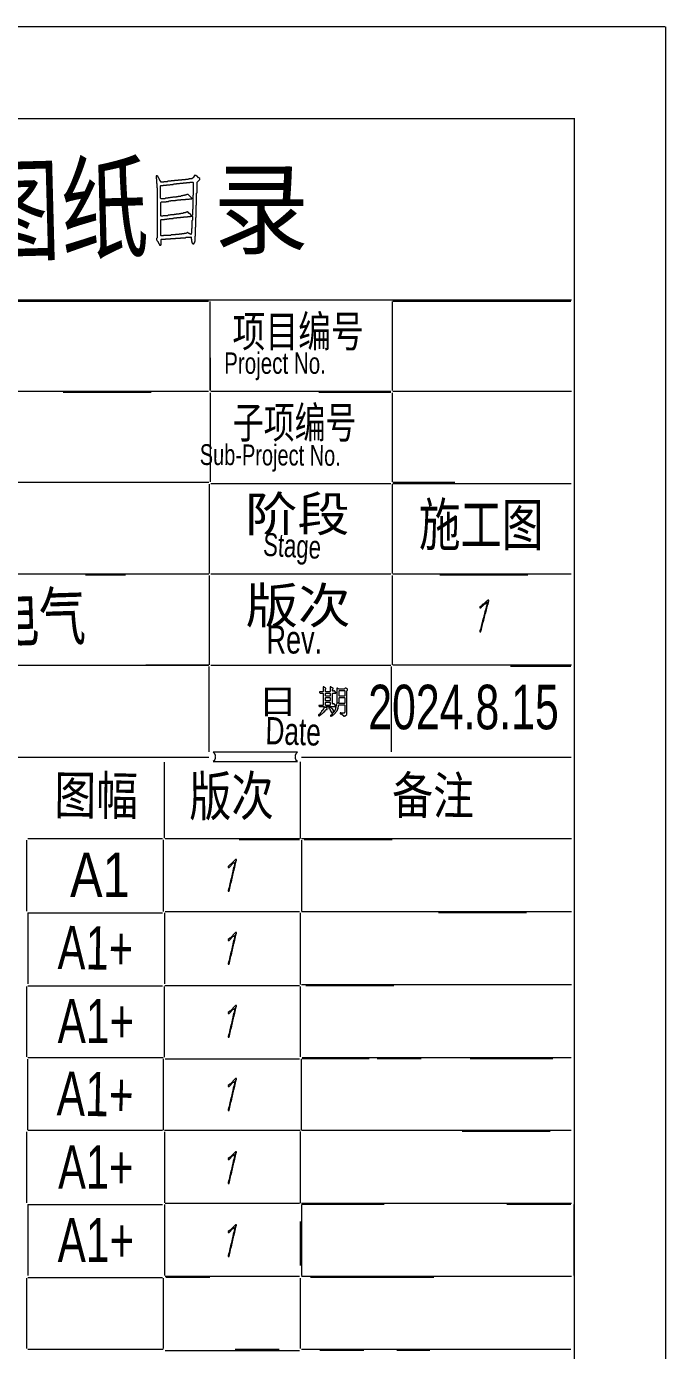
# Model space of a CAD drawing. Extents: x 233 to 5195, y 274 to 7291.
# Drawn here: x 3539 to 5195, y 3863 to 7291 of the extents above; entities that cross this region are included whole.
import ezdxf

# ---------------------------------------------------------------- set-up
doc = ezdxf.new("R2010")
doc.units = 0
for name, color, linetype, lineweight in [('OCR_TEXT', 6, 'Continuous', 0), ('TEXT_FALLBACK_OUTLINE', 2, 'Continuous', 0), ('TRACE_STRAIGHT', 5, 'Continuous', 0), ('TRACE_TEXT_SYMBOL', 6, 'Continuous', 0)]:
    doc.layers.add(name, color=color, linetype=linetype, lineweight=lineweight)
doc.styles.add('wqy-unicode', font='wqy-unicode.lff')

msp = doc.modelspace()

# ---------------------------------------------------------------- linework, layer by layer
at = {"layer": 'TEXT_FALLBACK_OUTLINE', "color": 2}
for points in [[(3976, 6906), (3974, 6904), (3974, 6903), (3972, 6901), (3972, 6900), (3968, 6896), (3960, 6896), (3959, 6895), (3951, 6895), (3950, 6894), (3942, 6894), (3941, 6893), (3932, 6893), (3931, 6892), (3923, 6892), (3922, 6891), (3914, 6891), (3913, 6890), (3905, 6890), (3904, 6889), (3895, 6889), (3894, 6888), (3888, 6888), (3886, 6890), (3886, 6891), (3885, 6892), (3885, 6893), (3884, 6894), (3884, 6895), (3883, 6896), (3883, 6897), (3881, 6899), (3881, 6900), (3880, 6901), (3880, 6902), (3879, 6903), (3879, 6904), (3878, 6905), (3877, 6904), (3875, 6904), (3875, 6897), (3876, 6896), (3876, 6885), (3877, 6884), (3877, 6874), (3878, 6873), (3878, 6744), (3876, 6742), (3876, 6739), (3877, 6738), (3877, 6737), (3879, 6735), (3879, 6734), (3880, 6733), (3880, 6732), (3881, 6731), (3881, 6730), (3883, 6728), (3883, 6727), (3884, 6726), (3884, 6725), (3887, 6725), (3888, 6726), (3888, 6739)], [(3888, 6739), (3889, 6740), (3899, 6740), (3900, 6741), (3912, 6741), (3913, 6742), (3925, 6742), (3926, 6743), (3938, 6743), (3939, 6744), (3951, 6744), (3952, 6745), (3964, 6745), (3965, 6746), (3966, 6745), (3966, 6741), (3967, 6740), (3967, 6735), (3968, 6734), (3968, 6731), (3969, 6730), (3969, 6729), (3970, 6728), (3973, 6728), (3974, 6729), (3974, 6731), (3975, 6732), (3975, 6734), (3976, 6735), (3976, 6748), (3977, 6749), (3977, 6771), (3978, 6772), (3978, 6796), (3979, 6797), (3979, 6828), (3980, 6829), (3980, 6859), (3981, 6860), (3981, 6888), (3988, 6895), (3988, 6897), (3986, 6899), (3985, 6899), (3982, 6902), (3981, 6902), (3978, 6905), (3977, 6905), (3976, 6906)], [(3948, 6853), (3944, 6853), (3943, 6852), (3940, 6852), (3939, 6851), (3932, 6851), (3931, 6850), (3928, 6850), (3927, 6849), (3918, 6849), (3917, 6848), (3912, 6848), (3911, 6847), (3906, 6847), (3905, 6846), (3899, 6846), (3898, 6845), (3887, 6845), (3886, 6846), (3886, 6878), (3887, 6879), (3893, 6879), (3894, 6880), (3902, 6880), (3903, 6881), (3911, 6881), (3912, 6882), (3919, 6882), (3920, 6883), (3928, 6883), (3929, 6884), (3936, 6884), (3937, 6885), (3945, 6885), (3946, 6886), (3954, 6886), (3955, 6887), (3962, 6887)], [(3962, 6887), (3963, 6888), (3970, 6888), (3971, 6887), (3971, 6854), (3970, 6853), (3970, 6818), (3969, 6817), (3969, 6802), (3968, 6801), (3962, 6807), (3961, 6807), (3957, 6811), (3956, 6811), (3955, 6810), (3953, 6810), (3952, 6809), (3951, 6809), (3950, 6808), (3946, 6808), (3945, 6807), (3939, 6807), (3938, 6806), (3935, 6806), (3934, 6805), (3927, 6805), (3926, 6804), (3922, 6804), (3921, 6803), (3912, 6803), (3911, 6802), (3906, 6802), (3905, 6801), (3893, 6801), (3892, 6800), (3888, 6800), (3887, 6801), (3887, 6835), (3889, 6837), (3901, 6837), (3902, 6838), (3907, 6838), (3908, 6839), (3913, 6839), (3914, 6840), (3925, 6840), (3926, 6841), (3930, 6841), (3931, 6842), (3939, 6842), (3940, 6843), (3951, 6843), (3952, 6844), (3961, 6844), (3962, 6845), (3968, 6845), (3968, 6846), (3958, 6856), (3955, 6856), (3954, 6855), (3952, 6855), (3951, 6854), (3949, 6854), (3948, 6853)]]:
    msp.add_lwpolyline(points, dxfattribs=at)
msp.add_lwpolyline([(3964, 6799), (3965, 6800), (3968, 6800), (3969, 6799), (3969, 6789), (3968, 6788), (3968, 6768), (3967, 6767), (3967, 6756), (3966, 6755), (3966, 6753), (3965, 6752), (3964, 6753), (3963, 6753), (3961, 6755), (3960, 6755), (3959, 6756), (3958, 6756), (3957, 6757), (3956, 6757), (3955, 6756), (3953, 6756), (3952, 6755), (3948, 6755), (3947, 6754), (3942, 6754), (3941, 6753), (3935, 6753), (3934, 6752), (3925, 6752), (3924, 6751), (3914, 6751), (3913, 6750), (3894, 6750), (3893, 6749), (3888, 6749), (3887, 6750), (3887, 6790), (3888, 6791), (3897, 6791), (3898, 6792), (3903, 6792), (3904, 6793), (3909, 6793), (3910, 6794), (3919, 6794), (3920, 6795), (3929, 6795), (3930, 6796), (3938, 6796), (3939, 6797), (3946, 6797), (3947, 6798), (3956, 6798), (3957, 6799)], close=True, dxfattribs=at)
at = {"layer": 'TRACE_STRAIGHT', "color": 5}
for p, q in [((234.4, 7290.7), (5194.4, 7290.7)), ((5195, 7290), (5195, 274)), ((825.6, 7052.6), (4956.9, 7052.6)), ((2723.1, 7052.6), (4950.6, 7052.6)), ((4958, 7053), (4958, 511)), ((2723, 6583), (4951, 6583)), ((3189.4, 6579.5), (4010.6, 6579.5)), ((4015.5, 6348.4), (4015.5, 6578.4)), ((4487.5, 6348.4), (4487.5, 6578.4)), ((4488.1, 6579.5), (4949.4, 6579.5)), ((4958.4, 6578.4), (4958.4, 6347.1)), ((4015, 6433), (4015, 6348)), ((3189.4, 6346.7), (4010.6, 6346.7)), ((3634, 6344), (3862, 6344)), ((3843, 6347), (3957, 6347)), ((4015.5, 6342.1), (4015.5, 6112.1)), ((4016.9, 6346.7), (4483.1, 6346.7)), ((4297, 6344), (4483, 6344)), ((4487, 6342), (4487, 6112)), ((4488, 6347), (4951, 6347)), ((4958.4, 6342.1), (4958.4, 6112.1)), ((3189, 6111), (4012, 6111)), ((4012.3, 6105.9), (4012.3, 5874.6)), ((4016.9, 6107.5), (4483.1, 6107.5)), ((4487.5, 5874.6), (4487.5, 6105.9)), ((4488, 6111), (4649, 6111)), ((4488.1, 6107.5), (4950.6, 6107.5)), ((4958.4, 6107.1), (4958.4, 5874.6)), ((3189, 5874), (4012, 5874)), ((3692, 5871), (3796, 5871)), ((4012.3, 5869.6), (4012.3, 5638.4)), ((4016.9, 5873.8), (4483.1, 5873.8)), ((4487, 5869), (4487, 5782)), ((4487.5, 5638.4), (4487.5, 5869.6)), ((4488.1, 5873.8), (4950.6, 5873.8)), ((4610, 5871), (4838, 5871)), ((4958.4, 5869.6), (4958.4, 5638.4)), ((3189.4, 5637.8), (4010.6, 5637.8)), ((3848, 5638), (4012, 5638)), ((4012, 5634), (4012, 5413)), ((4016.9, 5637.8), (4483.1, 5637.8)), ((4484, 5634), (4484, 5413)), ((4488, 5638), (4951, 5638)), ((4793, 5635), (4950, 5635)), ((4958, 5634), (4958, 5413)), ((3189.4, 5399.6), (4011.9, 5399.6)), ((3896.5, 5189.6), (3896.5, 5385.9)), ((4248, 5387), (4248, 5189)), ((4251.9, 5399.6), (4950.6, 5399.6)), ((4958.4, 5387.1), (4958.4, 5189.6)), ((3539.2, 5184.6), (3539.2, 5000.9)), ((3543.1, 5188.8), (3891.9, 5188.8)), ((3893, 5185), (3893, 5000)), ((3898.1, 5188.8), (4246.9, 5188.8)), ((4090, 5186), (4247, 5186)), ((4251.5, 5184.6), (4251.5, 5000.9)), ((4252, 5189), (4951, 5189)), ((4259, 5186), (4487, 5186)), ((4958.4, 5184.6), (4958.4, 5000.9)), ((3542.5, 4995.9), (3542.5, 4812.1)), ((3543.1, 4996.5), (3891.9, 4996.5)), ((3896.5, 4995.9), (3896.5, 4812.1)), ((3898.1, 4999.8), (4246.9, 4999.8)), ((4248, 4996), (4248, 4811)), ((4252, 5000), (4951, 5000)), ((4607, 4997), (4835, 4997)), ((4958, 4996), (4958, 4812)), ((3539.2, 4805.9), (3539.2, 4623.4)), ((3543.1, 4807.5), (3891.9, 4807.5)), ((3896, 4806), (3896, 4623)), ((3898, 4808), (4247, 4808)), ((4248.3, 4805.9), (4248.3, 4623.4)), ((4252, 4811), (4951, 4811)), ((4263, 4808), (4491, 4808)), ((4958.4, 4807.1), (4958.4, 4622.1)), ((3542.5, 4434.6), (3542.5, 4617.1)), ((3543, 4622), (3893, 4622)), ((3893, 4618), (3893, 4434)), ((3898.1, 4618.5), (4246.9, 4618.5)), ((4251.5, 4434.6), (4251.5, 4617.1)), ((4253, 4619), (4427, 4619)), ((4253.1, 4621.7), (4950.6, 4621.7)), ((4448, 4619), (4562, 4619)), ((4689, 4619), (4903, 4619)), ((4958, 4618), (4958, 4434)), ((3539.2, 4429.6), (3539.2, 4245.9)), ((3543.1, 4433.8), (3891.9, 4433.8)), ((3896.5, 4429.6), (3896.5, 4245.9)), ((3897, 4434), (4248, 4434)), ((4248, 4430), (4248, 4245)), ((4252, 4434), (4379, 4434)), ((4253.1, 4433.8), (4950.6, 4433.8)), ((4668, 4431), (4896, 4431)), ((4958, 4430), (4958, 4246)), ((3542.5, 4240.9), (3542.5, 4057.1)), ((3543.1, 4241.5), (3891.9, 4241.5)), ((3896.5, 4240.9), (3896.5, 4057.1)), ((3898.1, 4244.8), (4246.9, 4244.8)), ((4251.5, 4240.9), (4251.5, 4057.1)), ((4252, 4245), (4951, 4245)), ((4253, 4242), (4466, 4242)), ((4784, 4242), (4950, 4242)), ((4958.4, 4057.1), (4958.4, 4240.9)), ((4248, 4197), (4248, 4083)), ((3539.2, 4050.9), (3539.2, 3868.4)), ((3543.1, 4052.5), (3891.9, 4052.5)), ((3893.3, 4050.9), (3893.3, 3868.4)), ((3898.1, 4055.7), (4246.9, 4055.7)), ((3900, 4053), (4014, 4053)), ((4248.3, 4050.9), (4248.3, 3868.4)), ((4252, 4056), (4951, 4056)), ((4275, 4053), (4503, 4053)), ((4504, 4053), (4595, 4053)), ((4958, 4052), (4958, 3867)), ((3543, 3867), (3893, 3867)), ((3898.1, 3863.5), (4246.9, 3863.5)), ((4080, 3867), (4194, 3867)), ((4252, 3867), (4950, 3867)), ((4299, 3864), (4413, 3864)), ((4499, 3864), (4584, 3864))]:
    msp.add_line(p, q, dxfattribs=at)
at = {"layer": 'TRACE_TEXT_SYMBOL', "color": 6}
for points in [[(4735, 5806), (4730, 5801), (4729, 5801), (4723, 5795), (4722, 5795), (4716, 5789), (4715, 5789), (4714, 5788), (4714, 5786), (4716, 5786), (4720, 5790), (4721, 5790), (4727, 5796), (4728, 5796), (4732, 5800), (4733, 5799), (4733, 5796), (4732, 5795), (4732, 5792), (4731, 5791), (4731, 5789), (4730, 5788), (4730, 5785), (4729, 5784), (4729, 5781), (4728, 5780), (4728, 5777), (4727, 5776), (4727, 5773), (4726, 5772), (4726, 5769), (4725, 5768), (4725, 5766), (4724, 5765), (4724, 5762), (4723, 5761), (4723, 5758), (4722, 5757), (4722, 5754), (4721, 5753), (4721, 5750), (4720, 5749), (4720, 5747), (4719, 5746), (4719, 5743), (4718, 5742), (4718, 5739), (4717, 5738), (4717, 5735), (4716, 5734), (4716, 5731), (4715, 5730), (4715, 5728), (4714, 5727), (4714, 5724), (4716, 5724), (4716, 5726), (4717, 5727), (4717, 5729), (4718, 5730), (4718, 5733), (4719, 5734), (4719, 5737), (4720, 5738)], [(4720, 5738), (4720, 5741), (4721, 5742), (4721, 5745), (4722, 5746), (4722, 5749), (4723, 5750), (4723, 5752), (4724, 5753), (4724, 5756), (4725, 5757), (4725, 5760), (4726, 5761), (4726, 5764), (4727, 5765), (4727, 5768), (4728, 5769), (4728, 5771), (4729, 5772), (4729, 5775), (4730, 5776), (4730, 5779), (4731, 5780), (4731, 5783), (4732, 5784), (4732, 5787), (4733, 5788), (4733, 5790), (4734, 5791), (4734, 5794), (4735, 5795), (4735, 5798), (4736, 5799), (4736, 5802), (4737, 5803), (4737, 5806), (4735, 5806)], [(4308, 5581), (4308, 5569), (4307, 5568), (4298, 5568), (4298, 5567), (4300, 5565), (4307, 5565), (4308, 5564), (4308, 5534), (4307, 5533), (4297, 5533), (4297, 5532), (4299, 5530), (4311, 5530), (4312, 5529), (4311, 5528), (4311, 5527), (4309, 5525), (4309, 5524), (4307, 5522), (4307, 5521), (4304, 5518), (4304, 5517), (4300, 5513), (4300, 5512), (4298, 5510), (4297, 5510), (4296, 5509), (4296, 5507), (4297, 5506), (4298, 5506), (4301, 5509), (4302, 5509), (4305, 5512), (4306, 5512), (4309, 5515), (4309, 5516), (4310, 5517), (4311, 5517), (4313, 5519), (4313, 5520), (4316, 5523), (4318, 5523), (4318, 5525), (4314, 5529), (4315, 5530), (4340, 5530), (4341, 5529), (4341, 5528), (4340, 5527), (4340, 5524), (4339, 5523), (4339, 5521), (4337, 5519), (4337, 5518), (4336, 5517), (4335, 5518), (4335, 5521), (4331, 5525), (4330, 5525), (4328, 5527), (4327, 5527), (4326, 5528), (4323, 5528)], [(4362, 5575), (4349, 5575), (4348, 5576), (4347, 5576), (4345, 5578), (4343, 5578), (4343, 5537), (4342, 5536), (4342, 5531), (4341, 5530), (4340, 5531), (4340, 5532), (4339, 5533), (4339, 5534), (4336, 5537), (4334, 5537), (4333, 5536), (4332, 5537), (4332, 5564), (4333, 5565), (4341, 5565), (4341, 5567), (4337, 5571), (4335, 5571), (4334, 5570), (4333, 5570), (4332, 5571), (4332, 5574), (4334, 5576), (4334, 5578), (4333, 5578), (4332, 5579), (4331, 5579), (4330, 5580), (4329, 5580), (4328, 5581), (4326, 5581), (4326, 5569), (4325, 5568), (4315, 5568), (4314, 5569), (4314, 5575), (4315, 5576), (4315, 5578), (4314, 5578), (4312, 5580), (4311, 5580), (4310, 5581), (4308, 5581)], [(4323, 5528), (4323, 5525), (4324, 5524), (4325, 5524), (4326, 5523), (4326, 5521), (4327, 5520), (4327, 5519), (4329, 5517), (4329, 5515), (4330, 5514), (4332, 5514), (4333, 5513), (4331, 5511), (4331, 5510), (4329, 5508), (4328, 5508), (4327, 5507), (4327, 5505), (4329, 5505), (4330, 5506), (4331, 5506), (4334, 5509), (4335, 5509), (4340, 5514), (4340, 5515), (4343, 5518), (4343, 5519), (4345, 5521), (4345, 5523), (4347, 5525), (4347, 5529), (4348, 5530), (4348, 5534), (4349, 5535), (4363, 5535), (4364, 5534), (4364, 5516), (4363, 5515), (4363, 5514), (4362, 5513), (4355, 5513), (4354, 5514), (4352, 5514), (4352, 5511), (4355, 5511), (4357, 5509), (4358, 5509), (4359, 5508), (4360, 5508), (4361, 5507), (4361, 5505), (4363, 5505), (4364, 5506), (4365, 5506), (4369, 5510), (4369, 5571), (4371, 5573), (4371, 5575), (4369, 5577), (4368, 5577), (4367, 5578), (4365, 5578), (4362, 5575)], [(4081, 5134), (4068, 5121), (4067, 5121), (4062, 5116), (4062, 5114), (4064, 5114), (4076, 5126), (4077, 5126), (4078, 5127), (4079, 5126), (4079, 5123), (4078, 5122), (4078, 5119), (4077, 5118), (4077, 5115), (4076, 5114), (4076, 5111), (4075, 5110), (4075, 5107), (4074, 5106), (4074, 5102), (4073, 5101), (4073, 5098), (4072, 5097), (4072, 5094), (4071, 5093), (4071, 5090), (4070, 5089), (4070, 5085), (4069, 5084), (4069, 5081), (4068, 5080), (4068, 5077), (4067, 5076), (4067, 5073), (4066, 5072), (4066, 5069), (4065, 5068), (4065, 5064), (4064, 5063), (4064, 5060), (4063, 5059), (4063, 5056), (4062, 5055), (4062, 5052), (4064, 5052), (4064, 5054), (4065, 5055), (4065, 5058), (4066, 5059), (4066, 5063), (4067, 5064), (4067, 5067), (4068, 5068), (4068, 5071), (4069, 5072), (4069, 5075), (4070, 5076), (4070, 5079), (4071, 5080), (4071, 5084), (4072, 5085), (4072, 5088), (4073, 5089)], [(4073, 5089), (4073, 5092), (4074, 5093), (4074, 5096), (4075, 5097), (4075, 5100), (4076, 5101), (4076, 5105), (4077, 5106), (4077, 5109), (4078, 5110), (4078, 5113), (4079, 5114), (4079, 5117), (4080, 5118), (4080, 5122), (4081, 5123), (4081, 5126), (4082, 5127), (4082, 5130), (4083, 5131), (4083, 5134), (4081, 5134)], [(4081, 4945), (4067, 4931), (4066, 4931), (4062, 4927), (4062, 4925), (4064, 4925), (4075, 4936), (4076, 4936), (4078, 4938), (4079, 4937), (4079, 4934), (4078, 4933), (4078, 4930), (4077, 4929), (4077, 4926), (4076, 4925), (4076, 4922), (4075, 4921), (4075, 4918), (4074, 4917), (4074, 4913), (4073, 4912), (4073, 4909), (4072, 4908), (4072, 4905), (4071, 4904), (4071, 4901), (4070, 4900), (4070, 4896), (4069, 4895), (4069, 4892), (4068, 4891), (4068, 4888), (4067, 4887), (4067, 4884), (4066, 4883), (4066, 4880), (4065, 4879), (4065, 4875), (4064, 4874), (4064, 4871), (4063, 4870), (4063, 4867), (4062, 4866), (4062, 4863), (4064, 4863), (4064, 4865), (4065, 4866), (4065, 4869), (4066, 4870), (4066, 4874), (4067, 4875), (4067, 4878), (4068, 4879), (4068, 4882), (4069, 4883), (4069, 4886), (4070, 4887), (4070, 4890), (4071, 4891), (4071, 4895), (4072, 4896), (4072, 4899), (4073, 4900)], [(4073, 4900), (4073, 4903), (4074, 4904), (4074, 4907), (4075, 4908), (4075, 4911), (4076, 4912), (4076, 4916), (4077, 4917), (4077, 4920), (4078, 4921), (4078, 4924), (4079, 4925), (4079, 4928), (4080, 4929), (4080, 4932), (4081, 4933), (4081, 4937), (4082, 4938), (4082, 4941), (4083, 4942), (4083, 4945), (4081, 4945)], [(4081, 4756), (4067, 4742), (4066, 4742), (4062, 4738), (4062, 4736), (4064, 4736), (4075, 4747), (4076, 4747), (4078, 4749), (4079, 4748), (4079, 4745), (4078, 4744), (4078, 4741), (4077, 4740), (4077, 4737), (4076, 4736), (4076, 4733), (4075, 4732), (4075, 4729), (4074, 4728), (4074, 4724), (4073, 4723), (4073, 4720), (4072, 4719), (4072, 4716), (4071, 4715), (4071, 4712), (4070, 4711), (4070, 4707), (4069, 4706), (4069, 4703), (4068, 4702), (4068, 4699), (4067, 4698), (4067, 4695), (4066, 4694), (4066, 4691), (4065, 4690), (4065, 4686), (4064, 4685), (4064, 4682), (4063, 4681), (4063, 4678), (4062, 4677), (4062, 4674), (4064, 4674), (4064, 4676), (4065, 4677), (4065, 4680), (4066, 4681), (4066, 4685), (4067, 4686), (4067, 4689), (4068, 4690), (4068, 4693), (4069, 4694), (4069, 4697), (4070, 4698), (4070, 4701), (4071, 4702), (4071, 4706), (4072, 4707), (4072, 4710), (4073, 4711)], [(4073, 4711), (4073, 4714), (4074, 4715), (4074, 4718), (4075, 4719), (4075, 4722), (4076, 4723), (4076, 4727), (4077, 4728), (4077, 4731), (4078, 4732), (4078, 4735), (4079, 4736), (4079, 4739), (4080, 4740), (4080, 4743), (4081, 4744), (4081, 4748), (4082, 4749), (4082, 4752), (4083, 4753), (4083, 4756), (4081, 4756)], [(4081, 4567), (4067, 4553), (4066, 4553), (4062, 4549), (4062, 4547), (4064, 4547), (4075, 4558), (4076, 4558), (4078, 4560), (4079, 4559), (4079, 4556), (4078, 4555), (4078, 4552), (4077, 4551), (4077, 4548), (4076, 4547), (4076, 4544), (4075, 4543), (4075, 4539), (4074, 4538), (4074, 4535), (4073, 4534), (4073, 4531), (4072, 4530), (4072, 4527), (4071, 4526), (4071, 4523), (4070, 4522), (4070, 4518), (4069, 4517), (4069, 4514), (4068, 4513), (4068, 4510), (4067, 4509), (4067, 4506), (4066, 4505), (4066, 4502), (4065, 4501), (4065, 4497), (4064, 4496), (4064, 4493), (4063, 4492), (4063, 4489), (4062, 4488), (4062, 4485), (4064, 4485), (4064, 4487), (4065, 4488), (4065, 4491), (4066, 4492), (4066, 4496), (4067, 4497), (4067, 4500), (4068, 4501), (4068, 4504), (4069, 4505), (4069, 4508), (4070, 4509), (4070, 4512), (4071, 4513), (4071, 4517), (4072, 4518), (4072, 4521), (4073, 4522)], [(4073, 4522), (4073, 4525), (4074, 4526), (4074, 4529), (4075, 4530), (4075, 4533), (4076, 4534), (4076, 4538), (4077, 4539), (4077, 4542), (4078, 4543), (4078, 4546), (4079, 4547), (4079, 4550), (4080, 4551), (4080, 4554), (4081, 4555), (4081, 4559), (4082, 4560), (4082, 4563), (4083, 4564), (4083, 4567), (4081, 4567)], [(4081, 4378), (4066, 4363), (4065, 4363), (4062, 4360), (4062, 4358), (4064, 4358), (4074, 4368), (4075, 4368), (4078, 4371), (4079, 4370), (4079, 4367), (4078, 4366), (4078, 4363), (4077, 4362), (4077, 4359), (4076, 4358), (4076, 4355), (4075, 4354), (4075, 4350), (4074, 4349), (4074, 4346), (4073, 4345), (4073, 4342), (4072, 4341), (4072, 4338), (4071, 4337), (4071, 4334), (4070, 4333), (4070, 4329), (4069, 4328), (4069, 4325), (4068, 4324), (4068, 4321), (4067, 4320), (4067, 4317), (4066, 4316), (4066, 4313), (4065, 4312), (4065, 4308), (4064, 4307), (4064, 4304), (4063, 4303), (4063, 4300), (4062, 4299), (4062, 4296), (4064, 4296), (4064, 4298), (4065, 4299), (4065, 4302), (4066, 4303), (4066, 4307), (4067, 4308), (4067, 4311), (4068, 4312), (4068, 4315), (4069, 4316), (4069, 4319), (4070, 4320), (4070, 4323), (4071, 4324), (4071, 4328), (4072, 4329), (4072, 4332), (4073, 4333)], [(4073, 4333), (4073, 4336), (4074, 4337), (4074, 4340), (4075, 4341), (4075, 4344), (4076, 4345), (4076, 4349), (4077, 4350), (4077, 4353), (4078, 4354), (4078, 4357), (4079, 4358), (4079, 4361), (4080, 4362), (4080, 4365), (4081, 4366), (4081, 4370), (4082, 4371), (4082, 4374), (4083, 4375), (4083, 4378), (4081, 4378)], [(4081, 4189), (4066, 4174), (4065, 4174), (4062, 4171), (4062, 4169), (4064, 4169), (4074, 4179), (4075, 4179), (4078, 4182), (4079, 4181), (4079, 4178), (4078, 4177), (4078, 4174), (4077, 4173), (4077, 4170), (4076, 4169), (4076, 4166), (4075, 4165), (4075, 4161), (4074, 4160), (4074, 4157), (4073, 4156), (4073, 4153), (4072, 4152), (4072, 4149), (4071, 4148), (4071, 4145), (4070, 4144), (4070, 4140), (4069, 4139), (4069, 4136), (4068, 4135), (4068, 4132), (4067, 4131), (4067, 4128), (4066, 4127), (4066, 4124), (4065, 4123), (4065, 4119), (4064, 4118), (4064, 4115), (4063, 4114), (4063, 4111), (4062, 4110), (4062, 4107), (4064, 4107), (4064, 4109), (4065, 4110), (4065, 4113), (4066, 4114), (4066, 4117), (4067, 4118), (4067, 4122), (4068, 4123), (4068, 4126), (4069, 4127), (4069, 4130), (4070, 4131), (4070, 4134), (4071, 4135), (4071, 4139), (4072, 4140), (4072, 4143), (4073, 4144)], [(4073, 4144), (4073, 4147), (4074, 4148), (4074, 4151), (4075, 4152), (4075, 4155), (4076, 4156), (4076, 4160), (4077, 4161), (4077, 4164), (4078, 4165), (4078, 4168), (4079, 4169), (4079, 4172), (4080, 4173), (4080, 4176), (4081, 4177), (4081, 4181), (4082, 4182), (4082, 4185), (4083, 4186), (4083, 4189), (4081, 4189)]]:
    msp.add_lwpolyline(points, dxfattribs=at)
for points in [[(4732, 5800), (4733, 5801), (4734, 5800), (4733, 5799)], [(4314, 5564), (4315, 5565), (4325, 5565), (4326, 5564), (4326, 5558), (4325, 5557), (4315, 5557), (4314, 5558)], [(4314, 5553), (4315, 5554), (4325, 5554), (4326, 5553), (4326, 5546), (4325, 5545), (4315, 5545), (4314, 5546)], [(4349, 5553), (4350, 5554), (4363, 5554), (4364, 5553), (4364, 5539), (4363, 5538), (4349, 5538), (4348, 5539), (4348, 5541), (4349, 5542)], [(4349, 5571), (4350, 5572), (4363, 5572), (4364, 5571), (4364, 5558), (4363, 5557), (4350, 5557), (4349, 5558)], [(4314, 5541), (4315, 5542), (4325, 5542), (4326, 5541), (4326, 5534), (4325, 5533), (4315, 5533), (4314, 5534)], [(4332, 5514), (4333, 5515), (4334, 5514), (4333, 5513)], [(4333, 5515), (4334, 5516), (4335, 5515), (4334, 5514)], [(4334, 5517), (4335, 5518), (4336, 5517), (4335, 5516)], [(4023, 5412), (4026, 5409), (4026, 5408), (4027, 5407), (4027, 5406), (4028, 5405), (4028, 5401), (4029, 5400), (4028, 5399), (4028, 5395), (4027, 5394), (4027, 5393), (4026, 5392), (4026, 5391), (4023, 5388), (4241, 5388), (4238, 5391), (4238, 5392), (4237, 5393), (4237, 5394), (4236, 5395), (4236, 5399), (4235, 5400), (4236, 5401), (4236, 5405), (4237, 5406), (4237, 5407), (4238, 5408), (4238, 5409), (4241, 5412)]]:
    msp.add_lwpolyline(points, close=True, dxfattribs=at)

# ---------------------------------------------------------------- texts
at = {"layer": 'OCR_TEXT', "color": 6, "style": 'wqy-unicode'}
for s, height, rotation, width, p in [('图纸', 215.5, 1.5074, 0.773482, (3403.3, 6704)), ('Sub-Project No.', 53.742, -0.3649, 0.72, (3988.1, 6155.7)), ('Stage', 59.53, -3.106, 0.72, (4151.2, 5920.7)), ('电气', 122.65, 1.8087, 0.72, (3453.3, 5696.5)), ('Date', 70.42, -1.6444, 0.72, (4157.7, 5433)), ('图幅', 99.74, -0.538, 0.796245, (3611, 5251.5)), ('版次', 102.02, 0.5026, 0.786919, (3961, 5246.8)), ('备注', 96.85, -0.5209, 0.804251, (4486.1, 5252.7)), ('A1+', 112.02, -0.9821, 0.72, (3619.7, 4851.2)), ('A1+', 114.02, -1.2873, 0.72, (3617.1, 4472.3))]:
    msp.add_text(s, height=height, rotation=rotation, dxfattribs=dict(at, width=width)).set_placement(p)
for s, height, width, p in [('录', 192.4, 0.94568, (4023, 6722.2)), ('项目编号', 81.46, 0.765784, (4073, 6460.7)), ('Project No.', 55.351, 0.72, (4051.4, 6391.6)), ('子项编号', 81.46, 0.72, (4074, 6224.7)), ('阶段', 89.76, 1.104056, (4106, 5983.8)), ('施工图', 109.31, 0.72, (4556.2, 5946.7)), ('版次', 92.53, 1.076916, (4107, 5745.6)), ('Rev.', 72.79, 0.72, (4161.1, 5667.5)), ('2024.8.15', 115.29, 0.72, (4424.6, 5471.4)), ('日', 64.5, 1.15808, (4139, 5511.1)), ('A1', 115, 0.823491, (3652, 5037)), ('A1+', 114, 0.72, (3619.9, 4659)), ('A1+', 112, 0.72, (3621.2, 4282)), ('A1+', 114, 0.72, (3619.9, 4092))]:
    msp.add_text(s, height=height, dxfattribs=dict(at, width=width)).set_placement(p)

doc.saveas('drawing.dxf')
